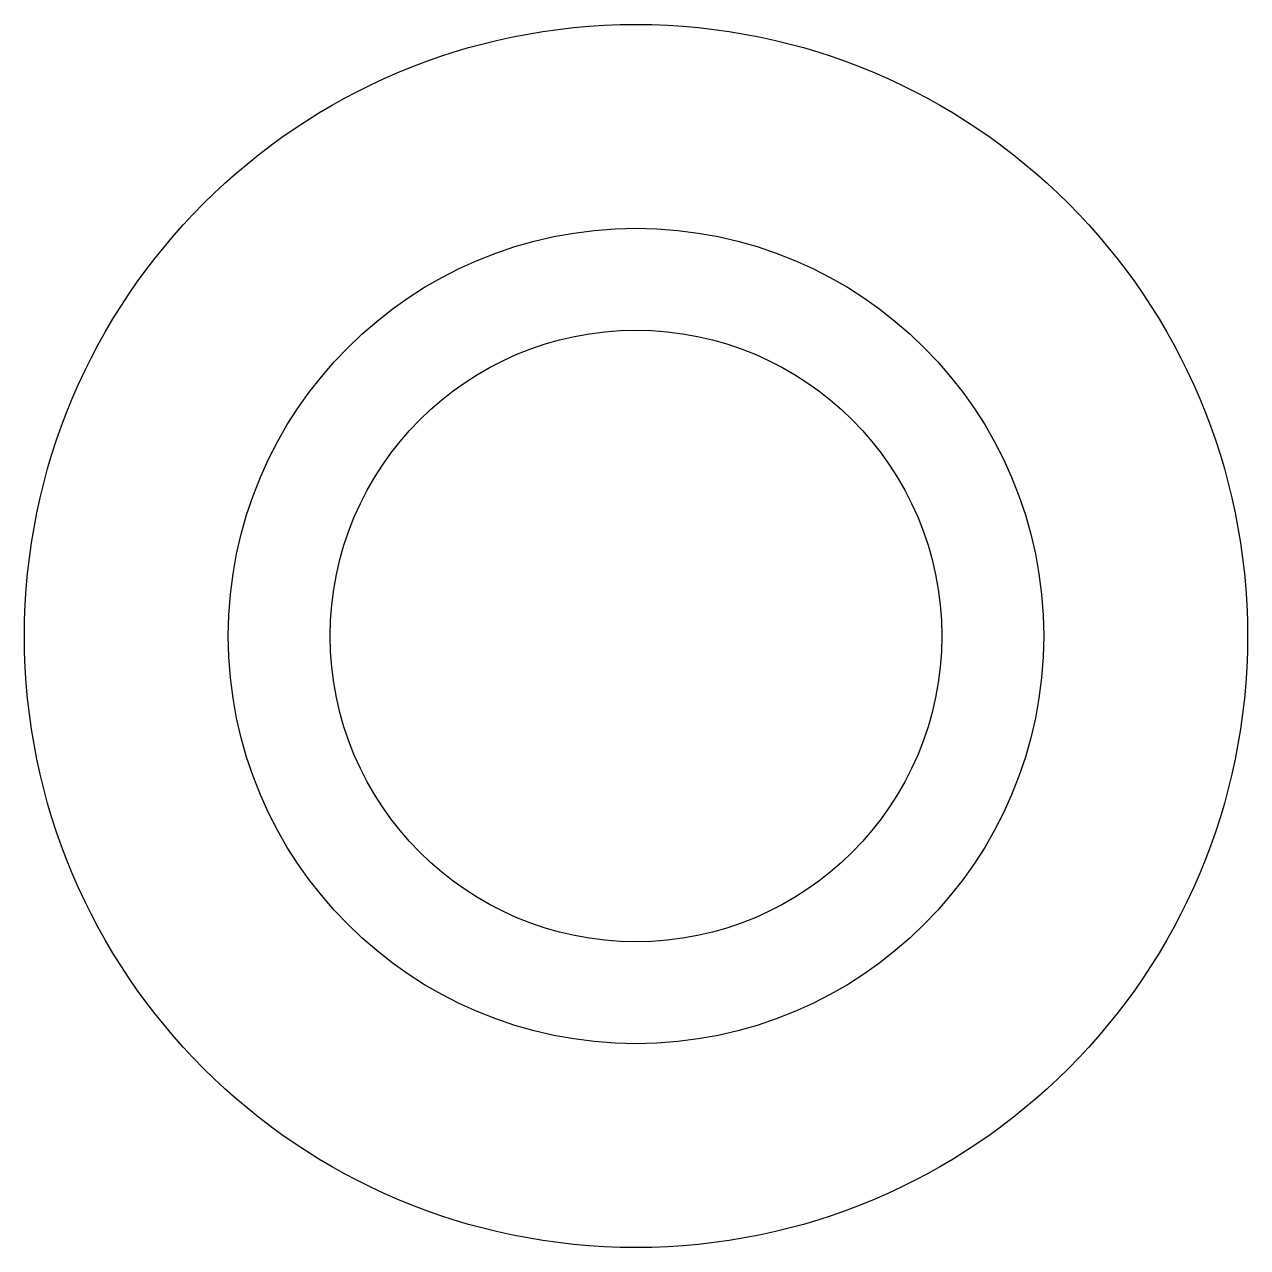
# Model space of a CAD drawing. Header units: centimetres. Extents: x -0.15 to 0.45, y 0 to 1.45.
# Drawn here: x -0.15 to 0.45, y 0.849 to 1.449 of the extents above; entities outside this region: 1.
import ezdxf

# ---------------------------------------------------------------- set-up
doc = ezdxf.new("R2010")
doc.units = ezdxf.units.CM
doc.header["$MEASUREMENT"] = 0
doc.layers.add('Button v5_Sketch1', color=7, linetype='Continuous')

msp = doc.modelspace()

# ---------------------------------------------------------------- linework, layer by layer
at = {"layer": 'Button v5_Sketch1'}
for radius in [0.3, 0.3, 0.2, 0.15, 0.15]:
    msp.add_circle((0.15, 1.149), radius, dxfattribs=at)
msp.add_point((0, 0), dxfattribs=at)

doc.saveas('drawing.dxf')
